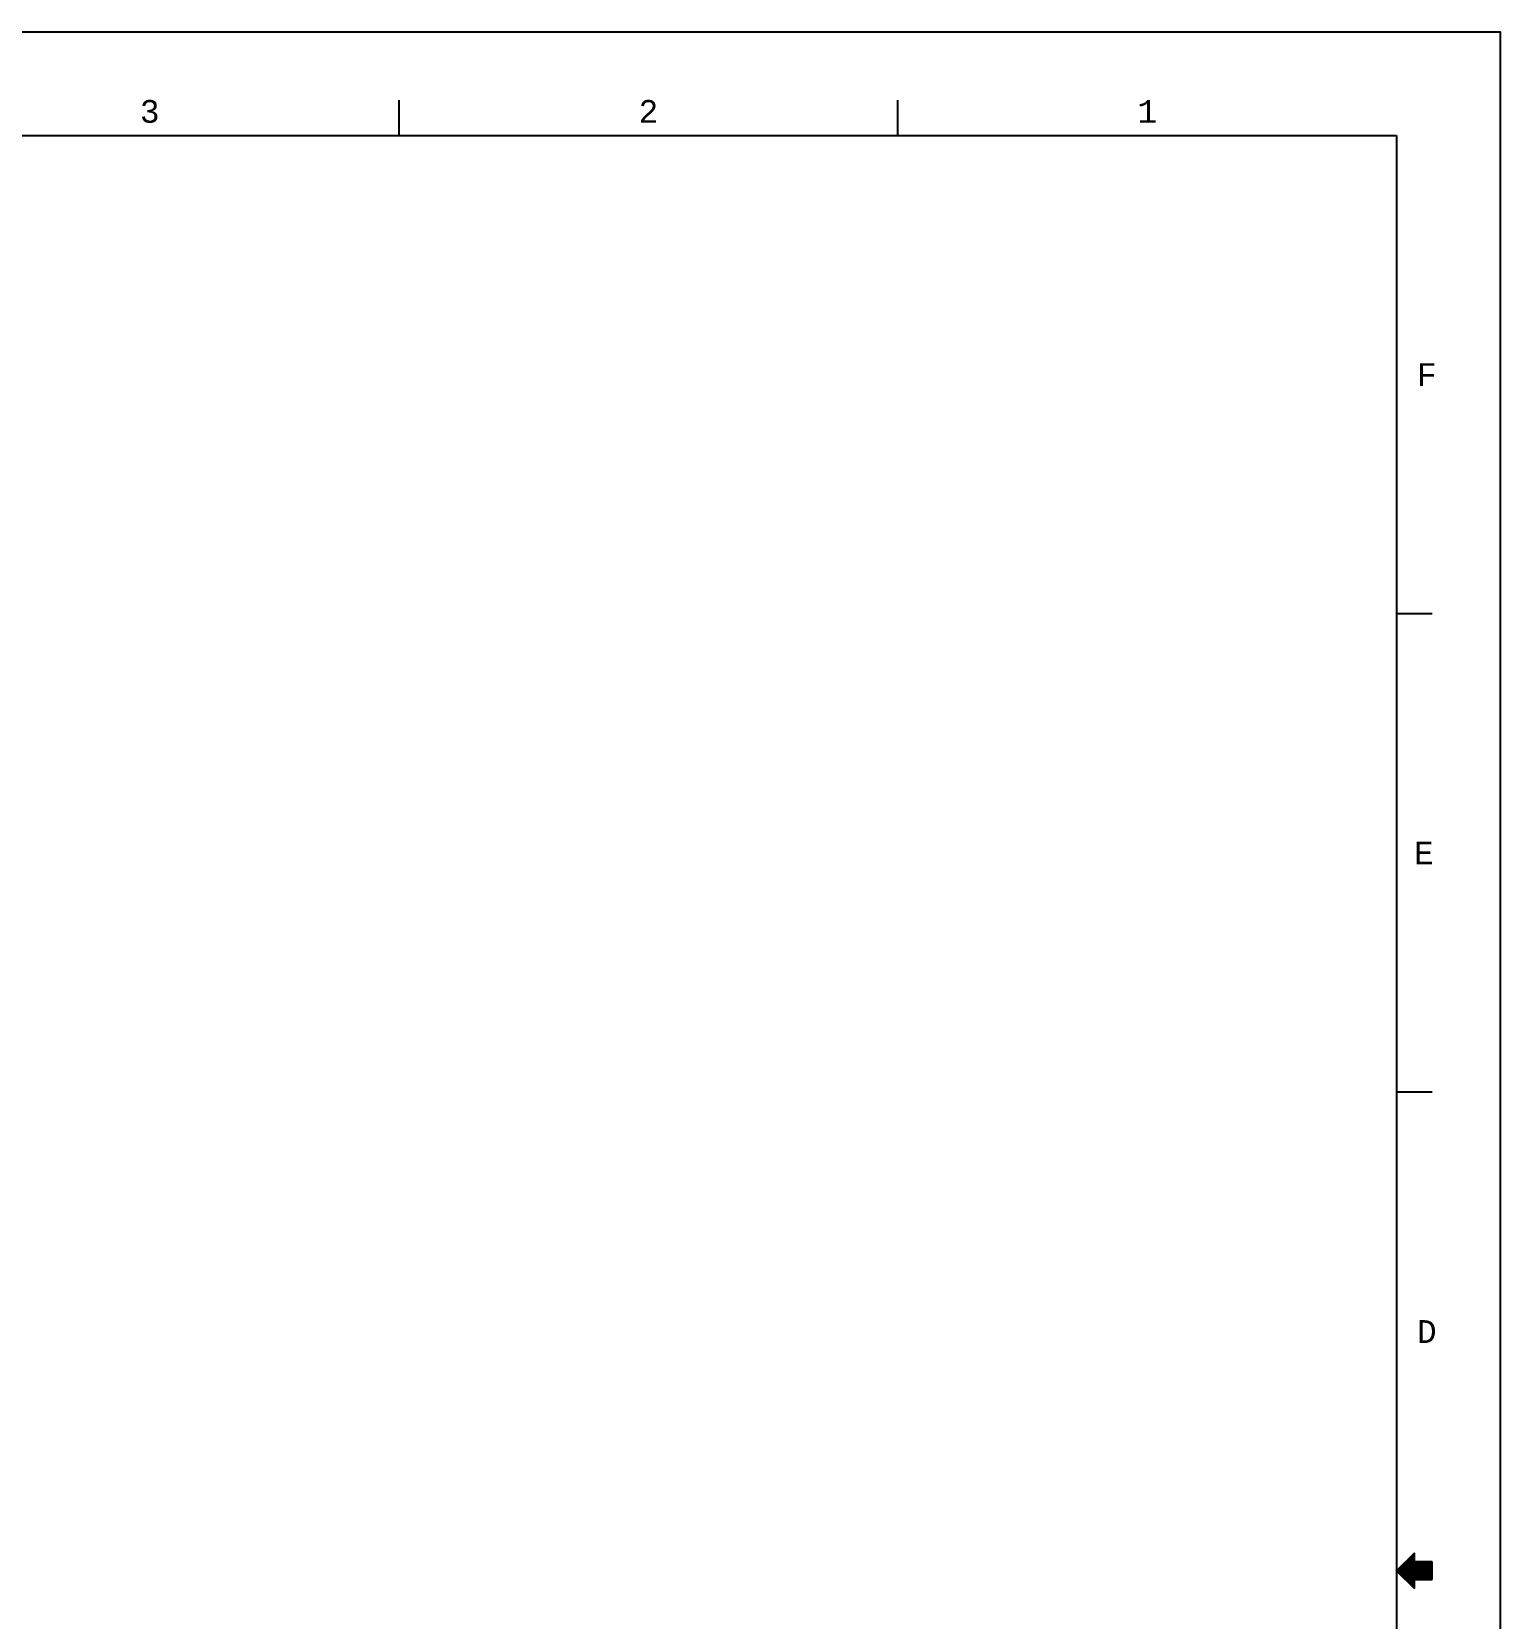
# Model space of a CAD drawing. Header units: feet. Extents: x 1 to 168002, y -59383 to 29717.
# Drawn here: x 27831 to 42001, y 14398 to 29717 of the extents above; entities that cross this region are included whole.
import ezdxf
from ezdxf.enums import TextEntityAlignment as Align

# ---------------------------------------------------------------- set-up
doc = ezdxf.new("R2010")
doc.units = ezdxf.units.FT
doc.header["$LTSCALE"] = 50
doc.header["$MEASUREMENT"] = 0
doc.linetypes.add('CONTINU', pattern=[0])
doc.layers.get('0').update_dxf_attribs({"linetype": 'CONTINUOUS'})
doc.layers.add('Border', color=7, linetype='CONTINUOUS', lineweight=0)
doc.styles.add('TB-1$0$MONOTXT', font='monotxt_.ttf')

# ---------------------------------------------------------------- blocks, each defined once
blk = doc.blocks.new('FORMAT')
at = {"layer": 'Border', "color": 0, "linetype": 'Continuous', "lineweight": 25}
for p, q in [((31375, 28700), (31375, 29041)), ((36187, 28700), (36187, 29041)), ((2500, 28700), (41000, 28700)), ((41000, 28700), (41000, 1000)), ((41343, 24083), (41000, 24083)), ((41343, 19467), (41000, 19467)), ((41171, 15021), (41000, 14850)), ((41171, 15016), (41166, 15016)), ((41171, 14936), (41171, 15021)), ((41343, 14859), (41009, 14859)), ((41343, 14869), (41019, 14869)), ((41343, 14879), (41029, 14879)), ((41343, 14889), (41039, 14889)), ((41343, 14898), (41048, 14898)), ((41343, 14908), (41058, 14908)), ((41343, 14918), (41068, 14918)), ((41343, 14928), (41078, 14928)), ((41171, 14938), (41088, 14938)), ((41171, 14947), (41097, 14947)), ((41171, 14957), (41107, 14957)), ((41171, 14967), (41117, 14967)), ((41171, 14977), (41127, 14977)), ((41171, 14986), (41137, 14986)), ((41171, 14996), (41146, 14996)), ((41171, 15006), (41156, 15006)), ((41343, 14936), (41171, 14936)), ((41343, 14764), (41343, 14936)), ((41000, 14850), (41171, 14679)), ((41343, 14849), (41001, 14849)), ((41343, 14840), (41010, 14840)), ((41343, 14830), (41020, 14830)), ((41343, 14820), (41030, 14820)), ((41343, 14810), (41040, 14810)), ((41343, 14801), (41050, 14801)), ((41343, 14791), (41059, 14791)), ((41343, 14781), (41069, 14781)), ((41343, 14771), (41079, 14771)), ((41171, 14761), (41089, 14761)), ((41171, 14752), (41098, 14752)), ((41171, 14742), (41108, 14742)), ((41171, 14732), (41118, 14732)), ((41171, 14722), (41128, 14722)), ((41171, 14712), (41138, 14712)), ((41171, 14679), (41171, 14764)), ((41171, 14764), (41343, 14764)), ((41171, 14703), (41147, 14703)), ((41171, 14693), (41157, 14693)), ((41171, 14683), (41167, 14683))]:
    blk.add_line(p, q, dxfattribs=at)
blk.add_lwpolyline([(0, 0), (0, 29700), (42000, 29700), (42000, 0)], close=True, dxfattribs=at)
at = {"layer": 'Border', "color": 0, "linetype": 'Continuous', "lineweight": 25, "style": 'TB-1$0$MONOTXT'}
for s, p in [('3', (28968, 29041)), ('2', (33780, 29041)), ('1', (38594, 29041))]:
    blk.add_text(s, height=219, dxfattribs=at).set_placement(p, align=Align.TOP_CENTER)
for s, p in [('F', (41196, 26392)), ('E', (41167, 21775)), ('D', (41196, 17158))]:
    blk.add_text(s, height=220, dxfattribs=at).set_placement(p, align=Align.MIDDLE_LEFT)
blk = doc.blocks.new('TITLE')
at = {"xscale": 0.01, "yscale": 0.01, "zscale": 0.01}
blk.add_blockref('FORMAT', (0, 0), dxfattribs=at)

msp = doc.modelspace()

# ---------------------------------------------------------------- block references
at = {"color": 7, "linetype": 'CONTINU', "ltscale": 100, "xscale": 100, "yscale": 100, "zscale": 100}
msp.add_blockref('TITLE', (1.4, 16.7, 0.1), dxfattribs=at)

doc.saveas('drawing.dxf')
